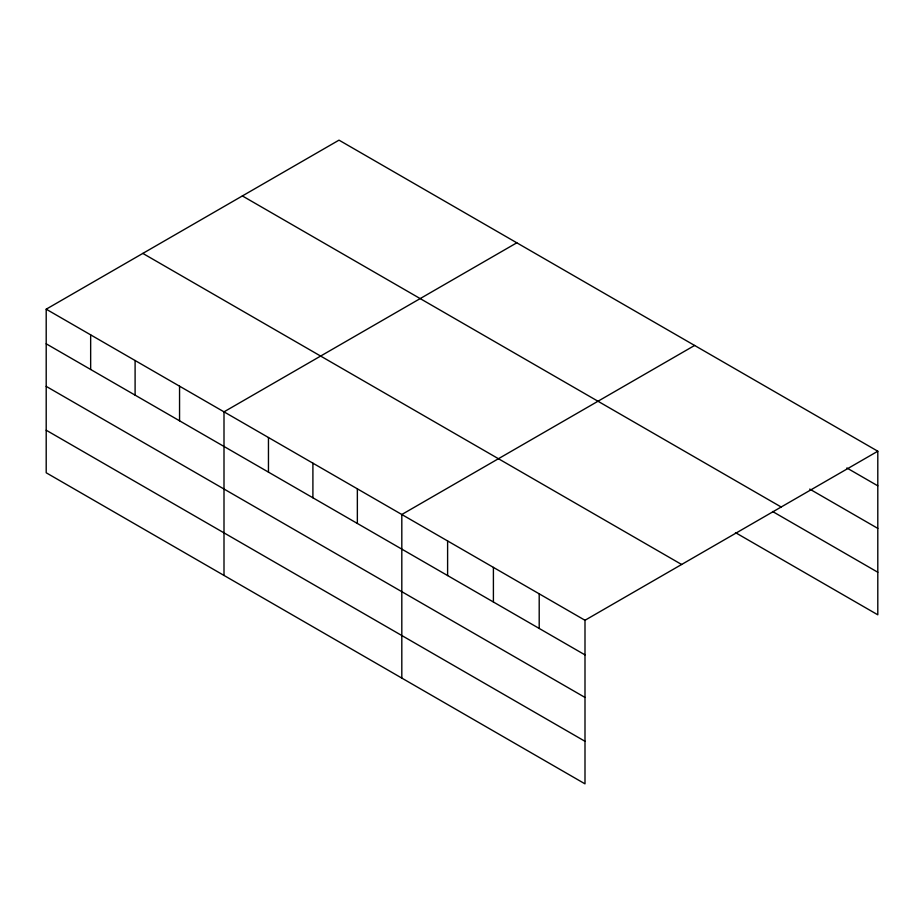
<?xml version="1.0" encoding="UTF-8"?>
<svg xmlns="http://www.w3.org/2000/svg" width="924" height="924" viewBox="0 0 924 924"><rect width="100%" height="100%" fill="white"/><g stroke="black" fill="none" stroke-linecap="round" stroke-linejoin="round"><path stroke-width="1.39" d="M735.458 532.628L877.8 614.806L877.8 451.224L339.004 140.148L46.2 309.193L46.2 472.776L584.996 783.852L584.996 620.27L46.2 309.193M516.805 242.804L224.001 411.85L224.001 575.433M694.605 345.461L401.813 514.506L401.813 678.089M584.996 620.27L877.8 451.224M846.858 467.971L877.8 485.828M809.724 489.085L877.8 528.389M242.377 195.934L781.173 507.01M772.591 511.503L877.8 572.245M142.827 253.407L681.623 564.483M46.2 343.809L584.996 654.885M46.2 386.371L584.996 697.435M46.2 430.214L584.996 741.291M539.2 593.82L539.2 628.436M493.404 567.382L493.404 601.998M447.609 540.944L447.609 575.56M357.357 488.842L357.357 523.446M312.901 463.178L312.901 497.782M268.457 437.514L268.457 472.129M179.556 386.186L179.556 420.801M135.1 360.522L135.1 395.137M90.656 334.858L90.656 369.473"/></g></svg>
